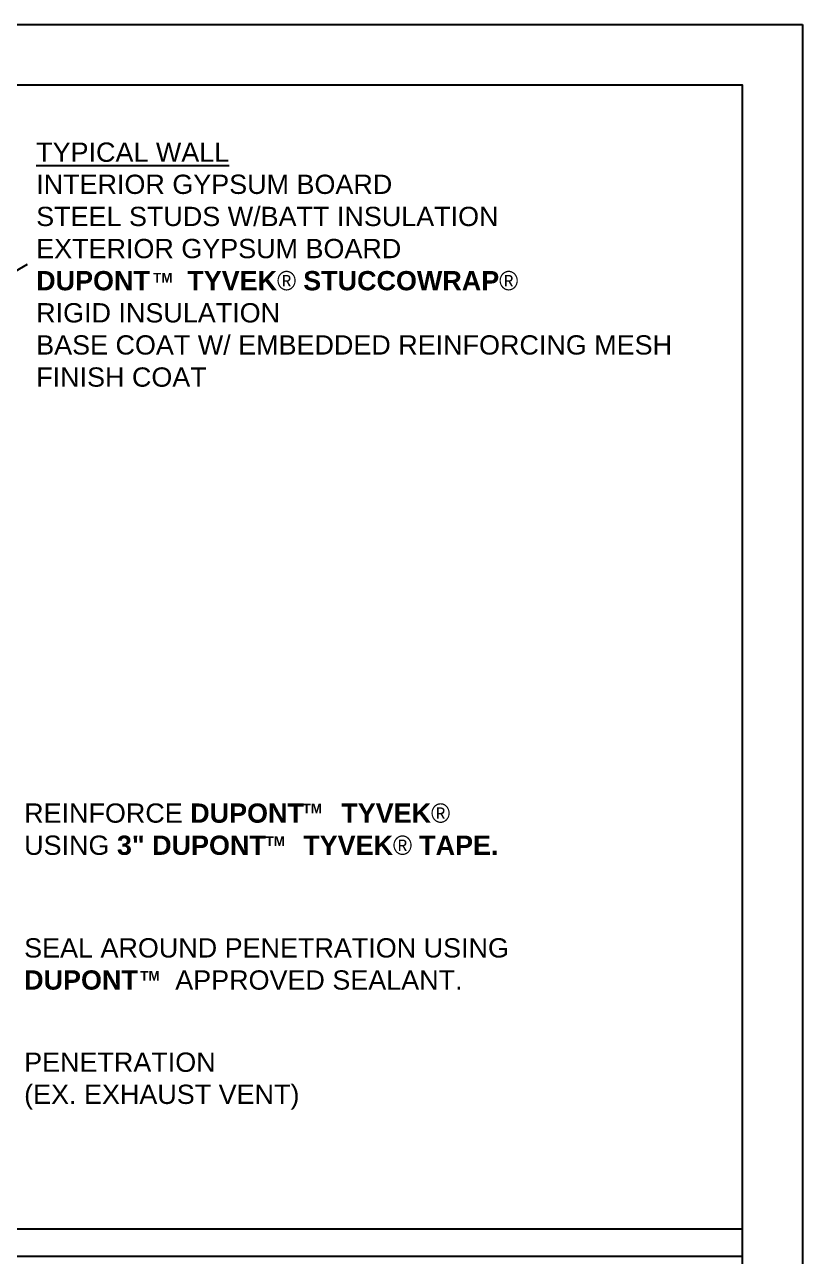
# Model space of a CAD drawing. Extents: x 0 to 51, y -0.2 to 65.8.
# Drawn here: x 31.64 to 51, y 35.17 to 65.85 of the extents above; entities that cross this region are included whole.
import ezdxf

# ---------------------------------------------------------------- set-up
doc = ezdxf.new("R2010")
doc.units = 0
doc.header["$LTSCALE"] = 1.5
doc.header["$MEASUREMENT"] = 0
doc.layers.get('DEFPOINTS').update_dxf_attribs({"linetype": 'CONTINUOUS'})
for name, color, linetype in [('B', 5, 'CONTINUOUS'), ('TEXT', 7, 'CONTINUOUS'), ('TITLE', 7, 'CONTINUOUS'), ('W', 7, 'CONTINUOUS')]:
    doc.layers.add(name, color=color, linetype=linetype)
doc.styles.add('DETAILS', font='sanss___.ttf', dxfattribs={"height": 1})

msp = doc.modelspace()

# ---------------------------------------------------------------- linework, layer by layer
at = {"layer": 'B', "color": 7}
msp.add_line((1.5, 35.174), (49.5, 35.174), dxfattribs=at)
at = {"layer": 'DEFPOINTS'}
for p, q in [((0, 65.845), (51, 65.845)), ((51, 65.845), (51, -0.155))]:
    msp.add_line(p, q, dxfattribs=at)
at = {"layer": 'TEXT'}
msp.add_line((28.398, 57.97), (31.709, 59.881), dxfattribs=at)
at = {"layer": 'TITLE', "linetype": 'CONTINUOUS'}
msp.add_line((49.5, 35.845), (1.5, 35.845), dxfattribs=at)
at = {"layer": 'W'}
msp.add_lwpolyline([(1.5, 64.345), (49.5, 64.345), (49.5, 1.345), (1.5, 1.345)], close=True, dxfattribs=at)

# ---------------------------------------------------------------- texts
at = {"layer": 'TEXT', "char_height": 0.48, "attachment_point": 1, "style": 'DETAILS'}
for s, insert, width in [('{\\fArial|b0|i0|c0|p34;\\LTYPICAL WALL\\P}INTERIOR GYPSUM BOARD\\PSTEEL STUDS W/BATT INSULATION\\PEXTERIOR GYPSUM BOARD\\P{\\fSansSerif|b1|i0|c2|p2;DUPONT     TYVEK\\fSymbol|b0|i0|c2|p18;â \\fSansSerif|b1|i0|c2|p2;STUCCOWRAP\\fSymbol|b0|i0|c2|p18;â}\\PRIGID INSULATION\\PBASE COAT W/ EMBEDDED REINFORCING MESH FINISH COAT', (31.923, 62.909), 17.52022), ('REINFORCE {\\fSansSerif|b1|i0|c2|p2;DUPONT     \\fArial|b1|i0|c0|p34;TYVEK\\fSymbol|b0|i0|c2|p18;â \\fSansSerif|b1|i0|c2|p2;\\P}USING {\\fSansSerif|b1|i0|c2|p2;3" DUPONT     \\fArial|b1|i0|c0|p34;TYVEK\\fSymbol|b0|i0|c2|p18;â \\fSansSerif|b1|i0|c2|p2;TAPE.}', (31.623, 46.448), 12.59974), ('SEAL AROUND PENETRATION USING {\\fSansSerif|b1|i0|c2|p2;DUPONT    } APPROVED SEALANT.', (31.623, 43.091), 12.59974), ('PENETRATION\\P(EX. EXHAUST VENT)', (31.623, 40.244), 12.59974)]:
    msp.add_mtext(s, dxfattribs=dict(at, insert=insert, width=width))
at = {"layer": 'TEXT', "char_height": 0.24, "attachment_point": 4, "style": 'DETAILS'}
for insert in [(34.833, 59.542), (38.557, 46.324), (37.634, 45.51), (34.515, 42.156)]:
    msp.add_mtext('{\\fSansSerif|b1|i0|c2|p2;TM}', dxfattribs=dict(at, insert=insert))

doc.saveas('drawing.dxf')
